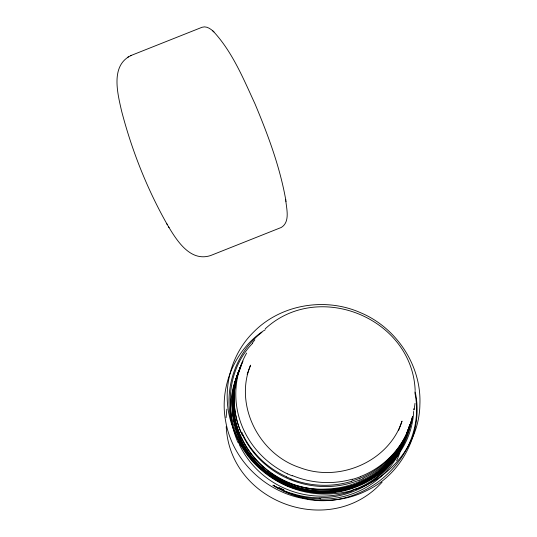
<?xml version="1.0" encoding="UTF-8"?>
<svg xmlns="http://www.w3.org/2000/svg" width="537" height="537" viewBox="0 0 537 537"><rect width="100%" height="100%" fill="white"/><g stroke="black" fill="none" stroke-linecap="round" stroke-linejoin="round"><path stroke-width="0.81" d="M413.752 410.033L413.826 408.664M226.097 417.665L226.856 409.16M413.658 411.409C411.208 463.646 356.011 502.82 305.748 491.066C253.196 482.783 216.639 421.74 238.421 372.295A89.827 86.101 29.2 0 1 240.16 368.355M415 403.368L414.195 409.718M411.429 420.122C401.616 484.092 319.555 512.983 269.319 475.151C226.164 447.469 216.257 380.861 252.437 343.465M234.058 386.66L232.642 396.34L232.367 405.878M412.544 416.652C405.274 456.806 367.623 487.562 327.248 488.985C285.751 491.832 244.16 464.277 231.749 424.418C220.915 392.594 229.722 355.172 253.907 331.759C281.099 304.224 325.409 297.062 360.508 312.688C396.467 327.637 421.726 365.61 419.88 404.75C419.169 450.979 378.874 491.254 333 493.704C290.879 497.531 247.805 470.701 234.132 430.419C221.405 396.138 232.964 354.709 261.915 332.275M234.159 386.177L235.703 380.082M412.228 417.867L412.57 416.49L412.134 418.249M409.516 425.539L409.65 424.995M412.054 418.565L411.973 418.934M412.013 418.726L410.986 422.371M411.845 419.39L411.047 422.21A89.659 86.994 19.4 0 1 409.456 427.09M235.75 379.921L237.099 375.779M407.227 432.909L405.395 437.756M404.079 441.495L402.381 445.952A89.706 86.739 25.3 0 1 320.562 499.188M407.455 430.909A89.907 88.484 13.7 0 1 405.22 438.4L403.488 442.951M239.2 370.067L240.516 366.61A89.8 86.148 20.2 0 1 243.026 361.079M247.154 374.43L250.571 365.153C234.045 404.932 258.767 454.208 299.821 467.599C339.458 482.87 388.875 461.404 402.018 421.142L398.508 430.667M244.469 447.737A89.76 86.464 16.9 0 1 241.187 441.689L239.656 437.984L240.005 437.037L240.898 438.998M241.757 432.285L241.348 433.393L242.241 435.353M409.181 427.653L409.402 427.069M409.046 428.009L409.268 427.418M408.912 428.365L409.134 427.774M399.917 452.819L396.662 460.699M408.999 428.123L408.201 430.13M405.596 437.36L405.764 436.91A89.739 87.309 20.4 0 0 408.67 427.942M405.495 437.608L405.865 436.662A89.739 87.209 22.9 0 0 408.717 427.741M408.865 428.472L406.334 434.332M405.395 437.856L405.569 437.407M405.301 438.105L405.469 437.655M238.287 372.638L238.569 371.953A89.726 86.303 20.8 0 1 240.804 366.858M405.2 438.353L405.375 437.91M405.099 438.601L405.274 438.152M405.173 438.4L404.992 438.85A89.746 87.33 18 0 1 357.098 485.985L353.01 487.489M239.764 368.778L239.489 369.456A89.739 86.457 18.8 0 0 233.192 404.482L233.32 406.878A89.739 86.484 18.8 0 0 240.495 435.863M239.69 368.966L239.972 368.288M408.086 430.385L406.462 434.003A89.679 87.014 26 0 1 390.218 457.061L389.271 458.014M239.898 368.483L240.18 367.805M240.113 367.993L240.395 367.315M241.348 364.838L240.294 367.261A89.827 86.101 19.4 0 0 241.496 433.339M240.321 367.509L240.61 366.831M240.542 367.026L240.831 366.348M240.234 367.979L238.965 370.886A89.82 86.309 15.5 0 0 239.831 437.111M241.563 364.354L242.012 363.401M240.985 366.059L241.281 365.388M240.455 367.503L240.677 367.019M252.269 343.21L254.84 339.793M382.102 482.132C330.933 539.094 229.91 503.028 226.211 426.6M389.936 457.846L388.969 458.82M265.238 328.812C318.193 279.71 412.221 318.072 415.161 390.392M264.117 330.564L265.244 329.738M213.243 31.3C210.336 28.568 206.208 25.816 202.066 27.266L131.411 55.345C110.159 65.185 117.549 93.17 121.57 110.944C131.86 150.561 147.118 189.024 167.302 224.647M263.586 330.765C234.709 350.043 219.15 386.902 225.627 421.028C232.105 459.947 265.258 491.939 303.929 498.618C365.14 512.439 427.996 455.235 414.846 392.581M127.732 57.224L128.531 56.815M130.612 55.754L131.411 55.345M363.146 478.635L359.649 480.172M361.777 482.374L358.28 483.904M362.092 481.514L358.595 483.032M362.012 481.723L358.521 483.24M357.414 485.086L353.326 486.629M356.038 488.818L351.95 490.362M356.662 485.951L353.084 487.281M351.688 481.098L353.292 480.595A90.31 88.222 2.1 0 0 359.998 478.172M352.312 479.413L353.896 478.944A89.713 86.893 23.4 0 0 360.528 476.634M320.851 498.067L319.461 498.067M320.555 498.873L319.173 498.846M278.656 488.455L273.387 485.482A6.565 1.638 32.2 0 1 273.165 485.347L273.179 485.307A6.713 1.638 32.1 0 1 273.407 485.421L278.716 488.301M290.745 493.295L283.502 490.523M291.074 478.883L286.53 476.977M292.182 475.883L287.664 473.876M283.415 490.758L290.624 493.624A89.679 86.215 18.5 0 0 319.173 498.866M272.93 485.179C300.445 503.182 337.431 505.465 366.798 490.576C403.086 473.419 424.069 430.177 415.007 391.084M213.458 31.495C232.481 52.069 243.355 78.664 254.968 103.795C267.963 134.807 279.858 166.638 285.758 199.851M212.746 30.837L213.948 31.945M252.994 459.779L247.416 452.456M247.362 452.369L244.429 447.757M166.732 223.681C175.693 238.79 189.433 262.512 210.638 255.538L281.287 227.453C290.591 221.734 286.295 208.168 285.677 199.314M168.45 226.58L169.054 227.601M240.073 445.75L238.448 442.347M241.301 442.421L240.354 440.481M241.254 441.394L240.328 439.454M241.395 437.662L240.502 435.695M241.321 437.856L240.428 435.89M240.126 439.991L239.549 438.286L239.985 439.273M239.656 437.984L237.273 431.996M285.919 200.872L286.006 201.422M232.38 406.469L233.011 414.208L234.32 421.72A89.807 86.262 16.8 0 0 237.3 431.99M359.575 480.011A89.833 86.336 14.8 0 1 242.63 435.185M410.261 424.109A89.833 87.444 13 0 1 362.985 478.299M246.611 353.084A89.833 86.195 24.5 0 0 241.912 362.824L240.596 366.281A89.733 85.987 20.1 0 0 287.631 473.949M244.489 447.281A89.807 86.376 15.4 0 1 241.281 441.387M353.259 486.448A89.807 86.45 14.7 0 1 244.785 447.12M405.375 437.749A89.813 87.464 14.5 0 1 357.333 484.904M409.201 426.445A89.813 87.672 20.9 0 1 407.241 432.916M352.238 479.185A89.713 86.329 21.4 0 1 292.316 475.56M389.244 457.994A89.699 86.907 23.7 0 1 360.495 476.554M241.073 432.553A89.813 86.907 6.5 0 1 239.321 370.107M286.604 476.809A89.867 87.048 2.1 0 1 241.798 432.265M409.04 427.237A89.753 87.101 26.4 0 1 362.139 481.615M358.709 483.287A89.746 87.222 16.8 0 1 241.341 437.682M240.422 435.729A89.739 86.544 17.6 0 1 239.562 369.268M358.481 483.159A89.746 86.585 17.2 0 1 241.543 437.762M409.751 424.895A89.753 87.189 16.5 0 1 361.898 481.481M405.079 438.655A89.746 87.309 19.5 0 1 356.702 486.052M353.198 487.569A89.753 87.209 16.6 0 1 252.867 459.873M239.442 438.326A89.766 86.45 17.2 0 1 238.26 372.738M239.576 438.474A89.773 86.457 25.2 0 1 240.395 367.852M352.963 487.368A89.753 86.296 18.2 0 1 241.69 442.24M283.831 489.811A90.021 85.282 9.9 0 1 279.086 487.616M319.461 497.833A90.102 87.618 4.2 0 1 290.826 493.073M403.421 442.924A90.276 88.229 3.5 0 1 320.851 497.678M410.845 422.324A90.021 88.209 38.7 0 1 409.207 427.257M406.395 434.359A90.102 88.424 10.8 0 1 390.023 457.927M389.043 458.893A90.243 88.37 4.6 0 1 360.025 478.232M351.742 481.259A90.31 88.068 1.3 0 1 291.027 479.011M409.214 426.62A89.807 87.638 20.7 0 1 361.844 482.521M358.461 484.32A89.813 87.403 13.9 0 1 240.811 439.038M407.69 430.473A89.833 87.558 26.1 0 1 404.831 439.434L404.046 441.434A89.592 86.007 35.7 0 0 405.737 435.588M404.066 441.448A89.833 87.739 19.4 0 1 356.098 488.952M352.165 490.925A89.833 87.538 13.7 0 1 239.945 445.811M238.005 442.528A89.833 86.296 15 0 1 239.187 371.443M283.657 490.227A89.659 86.853 18.1 0 1 278.925 487.952"/></g></svg>
